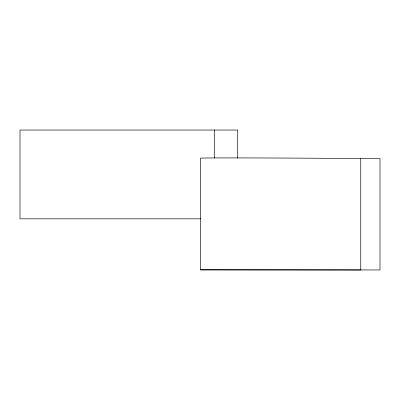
<?xml version="1.0" encoding="UTF-8"?>
<svg xmlns="http://www.w3.org/2000/svg" width="400" height="400" viewBox="0 0 400 400"><rect width="100%" height="100%" fill="white"/><g stroke="black" fill="none" stroke-linecap="round" stroke-linejoin="round"><path stroke-width="0.6" d="M200.435 269.845L200.435 158.135A90.335 0.54 0.3 0 1 265.075 157.985A90.335 0.54 0.3 0 1 360.755 158.625L380 158.625L380 269.965L200.435 269.845L360.755 269.965L360.755 158.625M200.64 218.83L20 218.83L20 130.035L237.72 130.035L237.72 158.095M214.39 130.035L214.39 157.98"/></g></svg>
